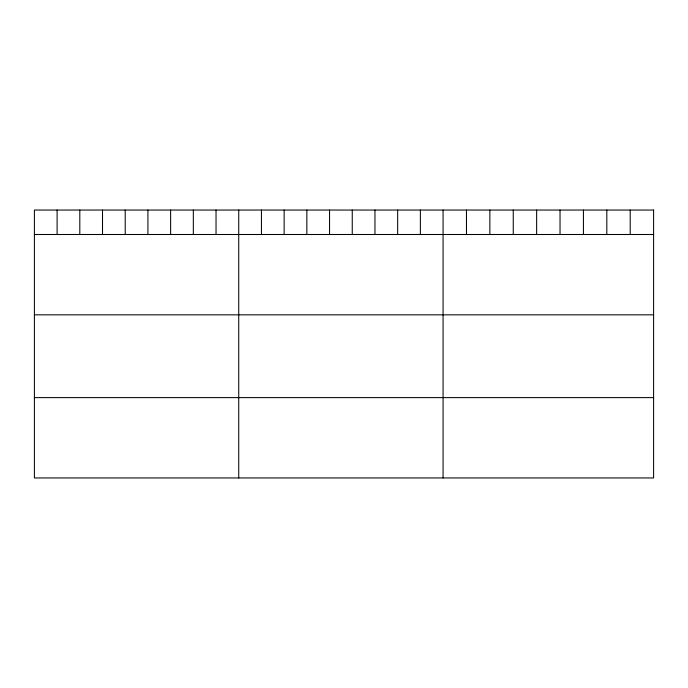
<?xml version="1.0" encoding="UTF-8"?>
<svg xmlns="http://www.w3.org/2000/svg" width="688" height="688" viewBox="0 0 688 688"><rect width="100%" height="100%" fill="white"/><g stroke="black" fill="none" stroke-linecap="round" stroke-linejoin="round"><path stroke-width="1.03" d="M34.4 234.496L653.6 234.496M34.4 314.837L653.6 314.837M34.4 397.612L653.6 397.612M630.208 210.046L630.208 234.496M606.816 210.046L606.816 234.496M583.424 210.046L583.424 234.496M560.032 210.046L560.032 234.496M536.64 210.046L536.64 234.496M513.248 210.046L513.248 234.496M489.856 210.046L489.856 234.496M466.464 210.046L466.464 234.496M443.072 210.046L443.072 477.954M420.368 210.046L420.368 234.496M397.664 210.046L397.664 234.496M374.96 210.046L374.96 234.496M352.256 210.046L352.256 234.496M329.552 210.046L329.552 234.496M306.848 210.046L306.848 234.496M284.144 210.046L284.144 234.496M261.44 210.046L261.44 234.496M238.736 210.046L238.736 477.954M216.032 210.046L216.032 234.496M193.328 210.046L193.328 234.496M170.624 210.046L170.624 234.496M147.92 210.046L147.92 234.496M125.216 210.046L125.216 234.496M102.512 210.046L102.512 234.496M79.808 210.046L79.808 234.496M57.104 210.046L57.104 234.496M653.6 210.046L34.4 210.046L34.4 477.954L653.6 477.954L653.6 210.046"/></g></svg>
